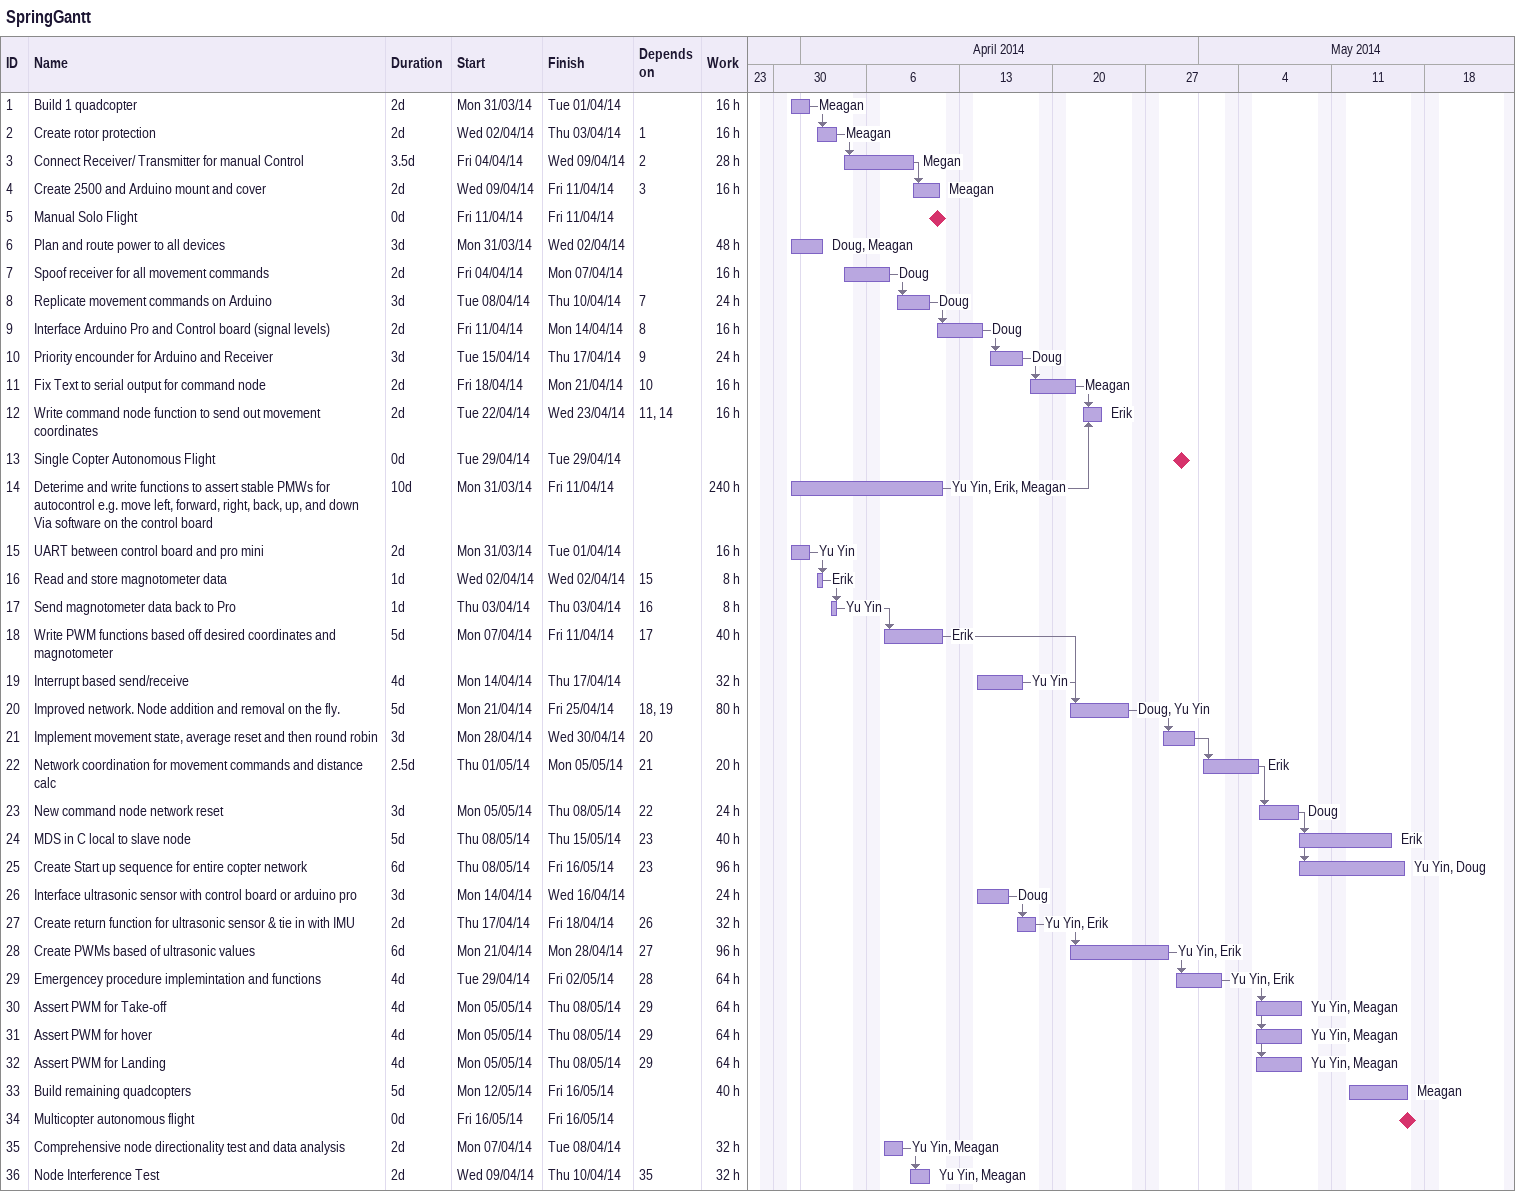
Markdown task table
SpringGantt

| ID | Task | Duration | Start | Finish | Predecessors | Resources | Work (h) |
|---|---|---|---|---|---|---|---|
| 1 | Build 1 quadcopter | 2d | 2014-03-31 | 2014-04-01 |  | Meagan | 16 |
| 2 | Create rotor protection | 2d | 2014-04-02 | 2014-04-03 | 1 | Meagan | 16 |
| 3 | Connect Receiver/ Transmitter for manual Control | 3.5d | 2014-04-04 | 2014-04-09 | 2 | Megan | 28 |
| 4 | Create 2500 and Arduino mount and cover | 2d | 2014-04-09 | 2014-04-11 | 3 | Meagan | 16 |
| 5 | Manual Solo Flight | 0d | 2014-04-11 | 2014-04-11 |  |  |  |
| 6 | Plan and route power to all devices | 3d | 2014-03-31 | 2014-04-02 |  | Doug, Meagan | 48 |
| 7 | Spoof receiver for all movement commands | 2d | 2014-04-04 | 2014-04-07 |  | Doug | 16 |
| 8 | Replicate movement commands on Arduino | 3d | 2014-04-08 | 2014-04-10 | 7 | Doug | 24 |
| 9 | Interface Arduino Pro and Control board (signal levels) | 2d | 2014-04-11 | 2014-04-14 | 8 | Doug | 16 |
| 10 | Priority encounder for Arduino and Receiver | 3d | 2014-04-15 | 2014-04-17 | 9 | Doug | 24 |
| 11 | Fix Text to serial output for command node | 2d | 2014-04-18 | 2014-04-21 | 10 | Meagan | 16 |
| 12 | Write command node function to send out movement coordinates | 2d | 2014-04-22 | 2014-04-23 | 11, 14 | Erik | 16 |
| 13 | Single Copter Autonomous Flight | 0d | 2014-04-29 | 2014-04-29 |  |  |  |
| 14 | Deterime and write functions to assert stable PMWs for autocontrol e.g. move left, forward, right, back, up, and down Via software on the control board | 10d | 2014-03-31 | 2014-04-11 |  | Yu Yin, Erik, Meagan | 240 |
| 15 | UART between control board and pro mini | 2d | 2014-03-31 | 2014-04-01 |  | Yu Yin | 16 |
| 16 | Read and store magnotometer data | 1d | 2014-04-02 | 2014-04-02 | 15 | Erik | 8 |
| 17 | Send magnotometer data back to Pro | 1d | 2014-04-03 | 2014-04-03 | 16 | Yu Yin | 8 |
| 18 | Write PWM functions based off desired coordinates and magnotometer | 5d | 2014-04-07 | 2014-04-11 | 17 | Erik | 40 |
| 19 | Interrupt based send/receive | 4d | 2014-04-14 | 2014-04-17 |  | Yu Yin | 32 |
| 20 | Improved network. Node addition and removal on the fly. | 5d | 2014-04-21 | 2014-04-25 | 18, 19 | Doug, Yu Yin | 80 |
| 21 | Implement movement state, average reset and then round robin | 3d | 2014-04-28 | 2014-04-30 | 20 |  |  |
| 22 | Network coordination for movement commands and distance calc | 2.5d | 2014-05-01 | 2014-05-05 | 21 | Erik | 20 |
| 23 | New command node network reset | 3d | 2014-05-05 | 2014-05-08 | 22 | Doug | 24 |
| 24 | MDS in C local to slave node | 5d | 2014-05-08 | 2014-05-15 | 23 | Erik | 40 |
| 25 | Create Start up sequence for entire copter network | 6d | 2014-05-08 | 2014-05-16 | 23 | Yu Yin, Doug | 96 |
| 26 | Interface ultrasonic sensor with control board or arduino pro | 3d | 2014-04-14 | 2014-04-16 |  | Doug | 24 |
| 27 | Create return function for ultrasonic sensor & tie in with IMU | 2d | 2014-04-17 | 2014-04-18 | 26 | Yu Yin, Erik | 32 |
| 28 | Create PWMs based of ultrasonic values | 6d | 2014-04-21 | 2014-04-28 | 27 | Yu Yin, Erik | 96 |
| 29 | Emergencey procedure implemintation and functions | 4d | 2014-04-29 | 2014-05-02 | 28 | Yu Yin, Erik | 64 |
| 30 | Assert PWM for Take-off | 4d | 2014-05-05 | 2014-05-08 | 29 | Yu Yin, Meagan | 64 |
| 31 | Assert PWM for hover | 4d | 2014-05-05 | 2014-05-08 | 29 | Yu Yin, Meagan | 64 |
| 32 | Assert PWM for Landing | 4d | 2014-05-05 | 2014-05-08 | 29 | Yu Yin, Meagan | 64 |
| 33 | Build remaining quadcopters | 5d | 2014-05-12 | 2014-05-16 |  | Meagan | 40 |
| 34 | Multicopter autonomous flight | 0d | 2014-05-16 | 2014-05-16 |  |  |  |
| 35 | Comprehensive node directionality test and data analysis | 2d | 2014-04-07 | 2014-04-08 |  | Yu Yin, Meagan | 32 |
| 36 | Node Interference Test | 2d | 2014-04-09 | 2014-04-10 | 35 | Yu Yin, Meagan | 32 |
